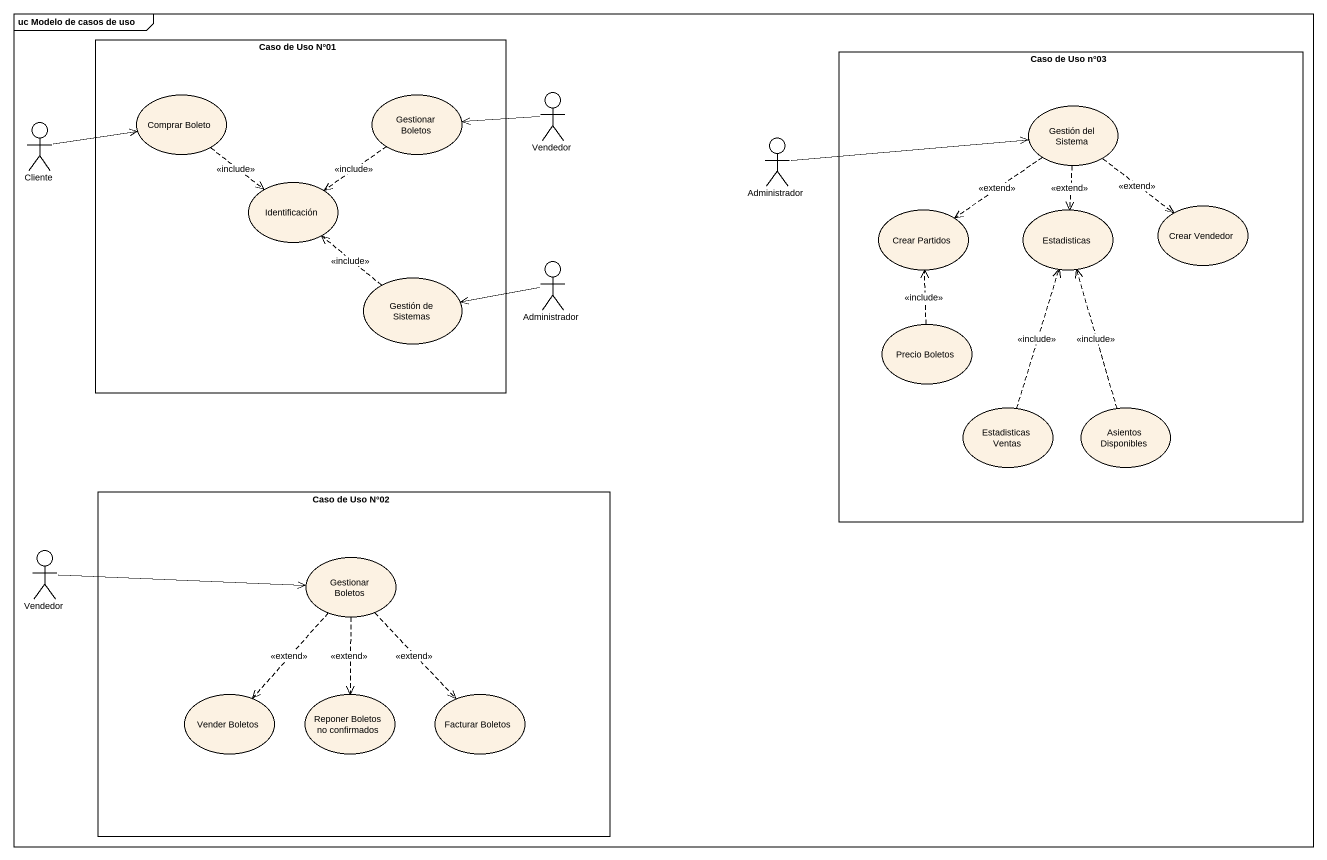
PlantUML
@startuml
mainframe uc Modelo de casos de uso
rectangle "Caso de Uso N°01" as Caso_de_Uso_N_01 {
  usecase "Comprar Boleto" as Comprar_Boleto
  usecase "Gestionar Boletos" as Gestionar_Boletos
  usecase Identificación
  usecase "Gestión de Sistemas" as Gestión_de_Sistemas
}
rectangle "Caso de Uso n°03" as Caso_de_Uso_n_03 {
  usecase "Gestión del Sistema" as Gestión_del_Sistema
  usecase "Crear Partidos" as Crear_Partidos
  usecase Estadisticas
  usecase "Crear Vendedor" as Crear_Vendedor
  usecase "Precio Boletos" as Precio_Boletos
  usecase "Estadisticas Ventas" as Estadisticas_Ventas
  usecase "Asientos Disponibles" as Asientos_Disponibles
}
actor Vendedor
actor Cliente
actor Administrador
actor "Administrador" as Administrador_2
rectangle "Caso de Uso N°02" as Caso_de_Uso_N_02 {
  usecase "Gestionar Boletos" as Gestionar_Boletos_2
  usecase "Vender Boletos" as Vender_Boletos
  usecase "Reponer Boletos no confirmados" as Reponer_Boletos_no
  usecase "Facturar Boletos" as Facturar_Boletos
}
actor "Vendedor" as Vendedor_2
Comprar_Boleto ..> Identificación : <<include>>
Gestionar_Boletos ..> Identificación : <<include>>
Vendedor -left-> Gestionar_Boletos
Gestión_del_Sistema ..> Crear_Partidos : <<extend>>
Gestión_del_Sistema ..> Estadisticas : <<extend>>
Gestión_del_Sistema ..> Crear_Vendedor : <<extend>>
Cliente -right-> Comprar_Boleto
Administrador -right-> Gestión_del_Sistema
Administrador_2 -left-> Gestión_de_Sistemas
Gestión_de_Sistemas .up.> Identificación : <<include>>
Precio_Boletos .up.> Crear_Partidos : <<include>>
Estadisticas_Ventas .up.> Estadisticas : <<include>>
Asientos_Disponibles .up.> Estadisticas : <<include>>
Vendedor_2 -right-> Gestionar_Boletos_2
Gestionar_Boletos_2 ..> Vender_Boletos : <<extend>>
Gestionar_Boletos_2 ..> Reponer_Boletos_no : <<extend>>
Gestionar_Boletos_2 ..> Facturar_Boletos : <<extend>>
@enduml
